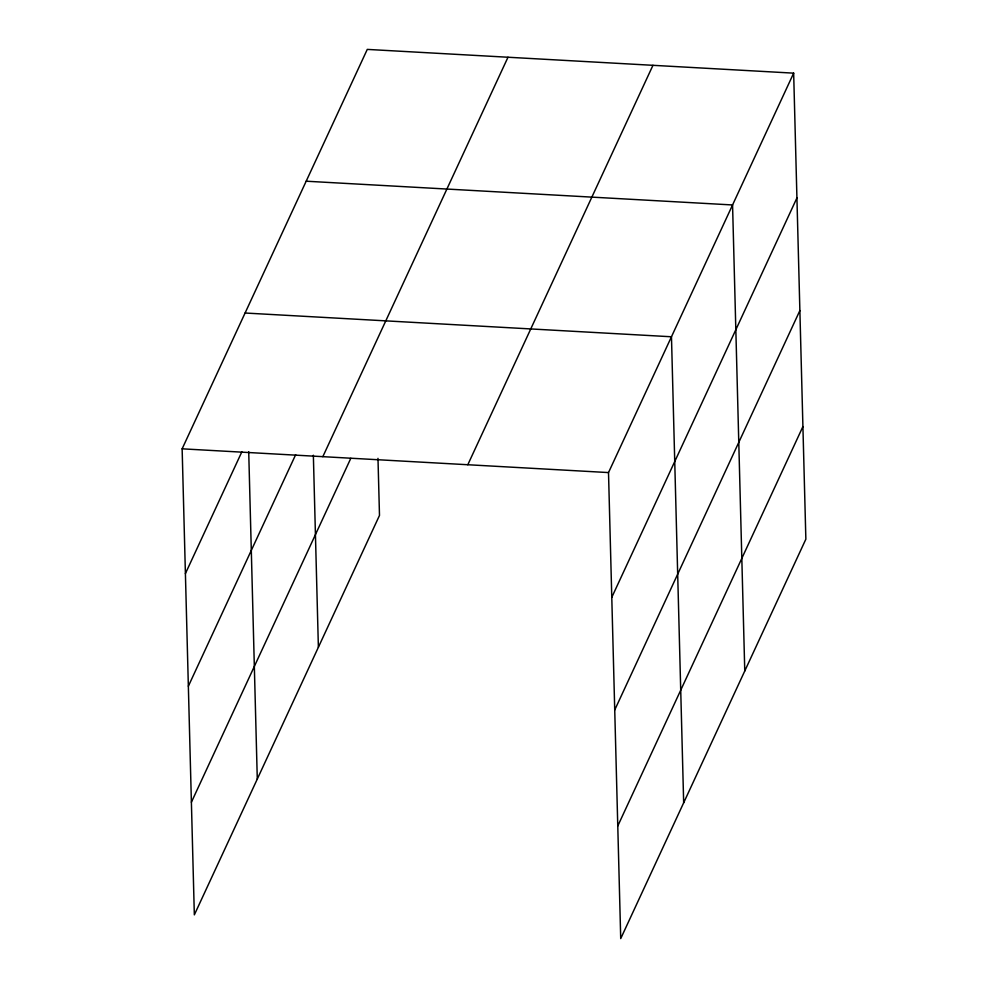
<?xml version="1.0" encoding="UTF-8"?>
<svg xmlns="http://www.w3.org/2000/svg" width="988" height="988" viewBox="0 0 988 988"><rect width="100%" height="100%" fill="white"/><g stroke="black" fill="none" stroke-linecap="round" stroke-linejoin="round"><path stroke-width="1.48" d="M377.984 458.346L379.491 515.427L194.34 914.851L182.138 448.824L367.277 49.4L793.66 73.149L805.862 539.176L620.723 938.6L608.509 472.573L793.66 73.149M185.398 573.608L241.862 451.8M188.35 686.215L295.671 454.678M322.841 456.666L507.993 57.242M191.388 802.231L350.814 458.309M467.806 464.743L652.957 65.319M611.782 597.357L796.933 197.933M614.734 709.964L799.885 310.541M617.772 825.993L802.923 426.569M306.181 181.212L732.565 204.961L744.767 670.988M245.086 313.023L671.47 336.772L683.671 802.799M182.138 448.824L608.509 472.573M313.357 455.233L318.383 647.239M248.717 451.677L257.288 779.038"/></g></svg>
